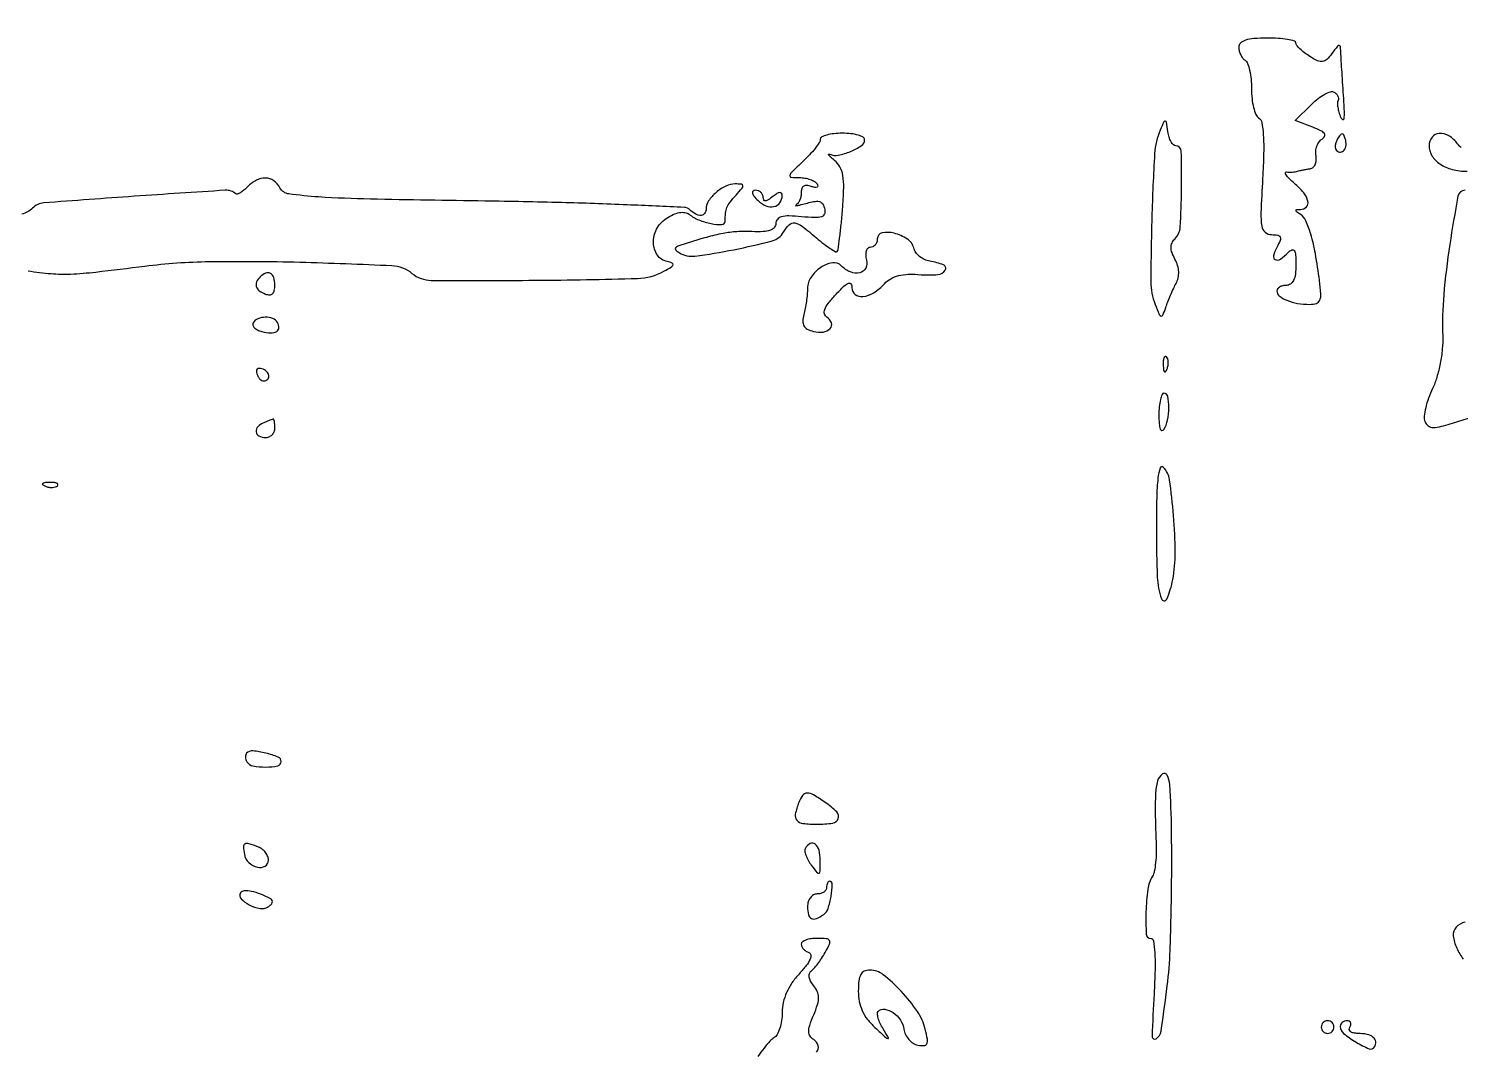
# Model space of a CAD drawing. Extents: x 0 to 4160, y 0 to 3120.
# Drawn here: x 2225.2 to 2450.9, y 1795.5 to 1956.5 of the extents above; entities that cross this region are included whole.
import ezdxf

# ---------------------------------------------------------------- set-up
doc = ezdxf.new("R2010")
doc.units = 0

msp = doc.modelspace()

# ---------------------------------------------------------------- linework, layer by layer
for points in [[(4159.499279, 606.274193, 0.000001), (4159.667734, 974.478125, 0.000057)], [(757.647081, 3119.740147, 0.000002), (520.492565, 3119.487217, 0.4139)], [(1964.75, 0.149832, 0.000016), (2717.930904, 0.232101, 0.000028), (3351.473438, 0.357111)], [(2451.070142, 1937.72615, -0.060892), (2450.488054, 1938.347225, 0.098737), (2449.135112, 1939.58902, 0.155016), (2447.61397, 1939.958319, 0.209292), (2446.464699, 1939.357008, 0.17066), (2446, 1938.035184, 0.140597), (2446.452381, 1936.4582, 0.105393), (2447.714646, 1935.153152, 0.086526), (2449.646039, 1934.291968, 0.06178), (2452, 1934, -0.148195)], [(2225.087807, 1918.291714, 0.018474), (2228.708827, 1917.857823, 0.030775), (2231.778617, 1917.794013, 0.018491), (2235.753281, 1918.103565, 0.002949), (2243.5, 1919.042371, -0.028037), (2253.627322, 1919.756905, -0.010384), (2267.928312, 1919.665554, -0.004828), (2282.440198, 1919.131113, -0.162985), (2285.622588, 1917.898261, 0.173343), (2288.667188, 1916.788796, 0.00359), (2305.082085, 1916.805331, 0.004656), (2321.172876, 1917.086946, 0.12006), (2325.348059, 1918.223551, 0.011772), (2326.498225, 1918.894839, 0.176603), (2326.781657, 1919.253074, 0.403002), (2326.649894, 1919.528345, 0.037606), (2325.85648, 1919.759073, -0.190216), (2324.317882, 1920.77541, -0.148443), (2323.689328, 1922.695519, -0.126747), (2324.203072, 1924.884488, -0.127708), (2325.709698, 1926.545442, -0.035675), (2326.81902, 1927.164088, -0.0638), (2327.811685, 1927.482035, -0.083045), (2328.653452, 1927.496208, -0.129054), (2329.316924, 1927.211335, 0.070623), (2330.859264, 1926.325707, 0.046542), (2332.824128, 1925.745328, 0.05158), (2334.504143, 1925.591806, 0.410721), (2335, 1926.09362, -0.025773), (2335.067422, 1927.400759, -0.072773), (2335.291619, 1928.284842, -0.066543), (2335.772066, 1929.111382, -0.019036), (2336.726247, 1930.25, 0.009442), (2337.664557, 1931.327019, 0.197289), (2337.791554, 1931.725922, 0.363132), (2337.568169, 1931.952635, 0.024039), (2336.583559, 1932, 0.113202), (2335.108119, 1931.66162, 0.064518), (2333.569932, 1930.65441, 0.066165), (2332.389636, 1929.335674, 0.150603), (2332, 1928.071429, -0.154874), (2331.772454, 1927.354431, -0.227869), (2331.204868, 1927.038363, -0.144678), (2330.369042, 1927.231733, -0.063504), (2329.45, 1927.918217, 0.182373), (2328.569638, 1928.298347, 0.001075), (2319.557981, 1928.701214, 0.00429), (2309.211006, 1929.052565, 0.002694), (2297.109085, 1929.294326, -0.001338), (2279.075663, 1929.605646, -0.011107), (2270.900308, 1929.950445, -0.017896), (2266.209494, 1930.421812, -0.235371), (2264.809395, 1931.376109, 0.10859), (2263.811922, 1932.498501, 0.149712), (2262.544247, 1932.933715, 0.131029), (2261.1207, 1932.604781, 0.074574), (2259.690476, 1931.547619, -0.022553), (2259.107171, 1931.014689, -0.035373), (2258.556324, 1930.617693, -0.039333), (2258.10052, 1930.383204, -0.287648), (2257.869048, 1930.421428, 0.19929), (2256.185642, 1930.998798, 0.001609), (2241.838975, 1930.047097, 0.00174), (2227.560597, 1929.003811, 0.179125), (2225.789688, 1928.189688, -0.131632), (2224.096625, 1927.212106, -0.07823)], [(2451.678002, 1931, 0.361604), (2450.549626, 1930.061195, 0.007742), (2449.260521, 1922.433172, 0.016707), (2448.318082, 1914.518662, 0.029952), (2448.153063, 1907.977647, -0.033259), (2448.088325, 1905.94447, -0.0236), (2447.757359, 1903.686098, -0.02383), (2447.224176, 1901.510677, -0.038784), (2446.544846, 1899.735748, 0.025364), (2445.910853, 1898.203639, 0.028666), (2445.464404, 1896.675922, 0.029706), (2445.240304, 1895.351381, 0.119214), (2445.345313, 1894.542512, 0.136297), (2445.866027, 1893.839229, 0.169409), (2446.632095, 1893.579474, 0.066252), (2447.951342, 1893.766773, 0.008436), (2450.70541, 1894.589259, -0.009827), (2456.239602, 1896.225254, -0.007779)], [(2451.681908, 1815.53992, 0.164943), (2450.257436, 1814.748576, 0.214352), (2449.82188, 1813.409435, 0.081767), (2450.359128, 1811.475926, 0.022076), (2450.847983, 1810.533105, 0.030317), (2451.373738, 1809.736032, 0.030757)], [(2349.407268, 1795.044165, 0.260338), (2349.673522, 1796.063794, 0.19317), (2348.968539, 1797.019444, -0.10713), (2348.389928, 1797.577168, -0.148242), (2348.180934, 1798.26251, -0.08167), (2348.342384, 1799.254573, -0.0171), (2348.962118, 1800.908545, 0.021756), (2349.572412, 1802.584644, 0.077979), (2349.742236, 1803.707939, 0.107709), (2349.536477, 1804.62727, 0.064577), (2348.935997, 1805.577119, -0.048395), (2348.474336, 1806.25774, -0.084075), (2348.252689, 1806.901603, -0.115171), (2348.288023, 1807.439872, -0.164417), (2348.564302, 1807.826215, 0.059073), (2349.00741, 1808.232514, 0.016728), (2349.594815, 1808.963013, 0.016607), (2350.207964, 1809.83921, 0.016851), (2350.758474, 1810.75, 0.01833), (2351.452217, 1812.104585, 0.240417), (2351.432958, 1812.651182, 0.251176), (2350.981509, 1812.941521, 0.019842), (2349.508474, 1813, 0.034749), (2348.547684, 1812.933147, 0.052903), (2347.736864, 1812.730729, 0.068974), (2347.179694, 1812.434913, 0.240742), (2347, 1812.083333, 0.116483), (2347.089866, 1811.702821, 0.069495), (2347.354848, 1811.317655, 0.063525), (2347.746143, 1810.986366, 0.063564), (2348.207994, 1810.764002, -0.300065), (2348.509933, 1810.379751, -0.127429), (2348.393575, 1809.703976, -0.060261), (2347.795041, 1808.715318, -0.020731), (2346.707994, 1807.440887, 0.037135), (2345.537864, 1805.974298, 0.045851), (2344.68828, 1804.446709, 0.049028), (2344.173751, 1802.883316, 0.055048), (2344, 1801.309908, -0.037359), (2343.903662, 1800.022347, -0.041326), (2343.616703, 1798.807564, -0.045395), (2343.196931, 1797.829208, -0.131994), (2342.695158, 1797.29969, 0.071269), (2342.056392, 1796.770211, 0.016138), (2341.142253, 1795.693902, 0.016399), (2340.159631, 1794.371479, 0.015267)]]:
    msp.add_lwpolyline(points, format="xyb")
for points in [[(2416, 1953.559017, 0.061875), (2416.074167, 1952.961978, 0.051278), (2416.29375, 1952.359775, 0.053305), (2416.617164, 1951.842344, 0.08825), (2417, 1951.5, -0.169477), (2417.387676, 1951.022024, -0.031768), (2417.70625, 1949.923186, -0.030777), (2417.926732, 1948.531614, -0.023905), (2418, 1947, 0.026979), (2418.083015, 1945.462597, 0.033541), (2418.332153, 1944.05308, 0.035627), (2418.693507, 1942.937414, 0.159525), (2419.130734, 1942.419202, -0.214796), (2419.62621, 1941.685654, -0.026393), (2419.859861, 1939.716816, -0.022338), (2419.918712, 1936.871256, -0.008242), (2419.756282, 1932.860185, 0.004225), (2419.493735, 1927.451694, 0.049355), (2419.617345, 1925.343795, 0.175024), (2420.14767, 1924.381618, 0.182103), (2421.160733, 1924, -0.039539), (2422.142244, 1923.922263, -0.259449), (2422.51653, 1923.628297, -0.200523), (2422.517346, 1923.090868, -0.024284), (2422, 1922, 0.055804), (2421.466811, 1920.664699, 0.370985), (2421.750105, 1920.066177, 0.264593), (2422.550717, 1920.145783, 0.042266), (2423.8, 1921.2, -0.090869), (2424.378955, 1921.599629, -0.380202), (2424.75, 1921.483333, -0.122057), (2424.956, 1920.811465, -0.01365), (2425, 1919.2, -0.029905), (2424.914123, 1917.765462, -0.079857), (2424.632812, 1916.783333, -0.128141), (2424.157933, 1916.211725, -0.156939), (2423.5, 1916, 0.057609), (2422.926285, 1915.933678, 0.076852), (2422.440625, 1915.737678, 0.095748), (2422.115158, 1915.447641, 0.164455), (2422, 1915.106989, 0.232676), (2422.383758, 1914.326973, 0.06773), (2423.57843, 1913.641189, 0.054655), (2425.270135, 1913.160853, 0.041888), (2427.186823, 1913, 0.077017), (2428.242144, 1913.163525, 0.222375), (2428.772534, 1913.652792, 0.114794), (2428.930876, 1914.637159, 0.015223), (2428.719862, 1916.75, 0.010929), (2428.069136, 1921.002565, 0.027069), (2427.357393, 1924.072416, 0.035662), (2426.576614, 1926.190016, 0.146001), (2425.688971, 1927.213388, -0.01691), (2425.122002, 1927.601413, -0.259546), (2425.026901, 1927.809364, -0.359665), (2425.161621, 1927.948442, -0.024642), (2425.75, 1927.984687, 0.200473), (2426.6716, 1928.382999, 0.256752), (2426.909249, 1929.260431, 0.114421), (2426.237622, 1930.59583, 0.042355), (2424.75, 1932.104094, -0.017268), (2423.951892, 1932.836006, -0.046282), (2423.454687, 1933.424386, -0.148112), (2423.345929, 1933.758126, -0.459762), (2423.5, 1933.895965, 0.028289), (2423.937733, 1933.862866, 0.020511), (2424.426563, 1933.873675, 0.020824), (2424.891281, 1933.922541, 0.041881), (2425.25, 1934.006579, -0.021663), (2425.624192, 1934.110347, -0.008549), (2426.146875, 1934.221806, -0.008443), (2426.716468, 1934.32317, -0.010455), (2427.25, 1934.397442, 0.152466), (2427.701036, 1934.598869, 0.10519), (2428.036816, 1935.051202, 0.085998), (2428.204858, 1935.68959, 0.064772), (2428.173205, 1936.415963, -0.068219), (2428.144761, 1937.190968, -0.061986), (2428.322199, 1937.972137, -0.065629), (2428.669137, 1938.641422, -0.102334), (2429.139321, 1939.086105, 0.138612), (2429.531648, 1939.514266, 0.292646), (2429.487176, 1939.944047, 0.113178), (2428.912994, 1940.401658, 0.021048), (2427.66525, 1940.937172), (2424.898268, 1941.989177), (2427.457516, 1944.548425, -0.02996), (2428.511257, 1945.482925, -0.042096), (2429.561064, 1946.172907, -0.048833), (2430.466254, 1946.555318, -0.217251), (2431.024694, 1946.484738, -0.064164), (2431.380821, 1946.195734, -0.07994), (2431.621635, 1945.844776, -0.095235), (2431.713358, 1945.488443, -0.146919), (2431.641444, 1945.180902, 0.138107), (2431.542746, 1944.789448, 0.032721), (2431.605823, 1944.112515, 0.031227), (2431.784665, 1943.31562, 0.026399), (2432.069499, 1942.5, 0.174904), (2432.36633, 1942.171683, 0.515217), (2432.592328, 1942.284239, 0.048658), (2432.65776, 1943.373723, 0.007842), (2432.545097, 1945.5, -0.000581), (2432.406151, 1947.556614, -0.000591), (2432.272814, 1949.601457, -0.000574), (2432.161044, 1951.379305, -0.002448), (2432.10073, 1952.44113, 0.009905), (2432.012779, 1953.666437, 0.361471), (2431.82719, 1953.852106, 0.25684), (2431.545695, 1953.729454, 0.006426), (2430.676583, 1952.572378, -0.039408), (2429.867573, 1951.631433, -0.164932), (2429.206322, 1951.307962, -0.144572), (2428.432115, 1951.432204, -0.028), (2427.176583, 1952.121795, -0.023297), (2426.343188, 1952.697883, -0.030138), (2425.639371, 1953.304889, -0.030875), (2425.132501, 1953.863214, -0.170473), (2425, 1954.240547, 0.339249), (2424.77174, 1954.538248, 0.023841), (2423.678125, 1954.776911, 0.025937), (2422.225076, 1954.945238, 0.015868), (2420.5, 1955, 0.017152), (2418.372782, 1954.927008, 0.060399), (2417.030717, 1954.669945, 0.115956), (2416.27834, 1954.218149, 0.202485)], [(2403.601785, 1940.5, 0.089648), (2402.717885, 1936.820447, 0.007045), (2402.284693, 1926.715741, 0.006821), (2402.131484, 1916.578792, 0.094815), (2402.810827, 1913, 0.006717), (2403.456451, 1911.429757, 0.222319), (2403.753067, 1911.164444, 0.388552), (2404.030501, 1911.298106, 0.013991), (2404.472838, 1912.5, -0.012656), (2404.799316, 1913.394451, -0.007737), (2405.227277, 1914.433328, -0.007753), (2405.683348, 1915.44984, -0.013644), (2406.095855, 1916.273032, 0.066528), (2406.433346, 1917.172494, 0.067354), (2406.520848, 1918.125173, 0.063335), (2406.351243, 1919.11669, 0.048909), (2405.930217, 1920.130391, -0.035626), (2405.468083, 1921.164752, -0.085648), (2405.319948, 1921.987817, -0.110502), (2405.469581, 1922.679942, -0.088322), (2405.907359, 1923.307359, 0.182909), (2406.761026, 1925.200719, 0.012682), (2406.977719, 1931.151057, 0.009918), (2406.924775, 1937.16892, 0.405852), (2406.069551, 1938, -0.202468), (2405.689136, 1938.160629, -0.065485), (2405.315901, 1938.660938, -0.053026), (2405.004614, 1939.388647, -0.03833), (2404.810521, 1940.25, 0.0049), (2404.579273, 1941.731794, 0.309948), (2404.405674, 1941.91236, 0.347575), (2404.193902, 1941.806096, 0.005532)], [(2350, 1939.040469, -0.146092), (2349.845616, 1938.523367, -0.020978), (2349.195189, 1937.616537, -0.02234), (2348.309333, 1936.583476, -0.017406), (2347.260218, 1935.540469, 0.004829), (2345.500541, 1933.876912, 0.147869), (2345.208646, 1933.355321, 0.449444), (2345.421222, 1933.062655, 0.024461), (2346.701201, 1933, -0.041489), (2347.580752, 1932.926891, -0.043643), (2348.420834, 1932.709615, -0.047801), (2349.10476, 1932.391095, -0.122061), (2349.492921, 1932.011454, -0.1144), (2349.606889, 1931.674071, -0.32948), (2349.487528, 1931.474315, -0.155351), (2349.131719, 1931.443138, -0.036408), (2348.551938, 1931.618443, 0.069458), (2347.896443, 1931.770343, 0.158302), (2347.406926, 1931.658315, 0.173353), (2347.104742, 1931.291078, 0.086522), (2347, 1930.690322, -0.045139), (2346.94446, 1930.076366, -0.047017), (2346.779687, 1929.49103, -0.051737), (2346.537755, 1929.016805, -0.122038), (2346.25, 1928.747228, 0.118419), (2346.127826, 1928.634398, 0.595316), (2346.160938, 1928.571495, 0.058921), (2346.461133, 1928.603249, 0.010962), (2347, 1928.737987, -0.012628), (2348.952087, 1929.219179, -0.105331), (2349.857135, 1929.225098, -0.214076), (2350.37978, 1928.847912, -0.076393), (2350.721444, 1927.970634, -0.155995), (2350.656002, 1927.250286, -0.220964), (2350.185916, 1926.824695, -0.085314), (2349.120417, 1926.684737, -0.013868), (2347.030834, 1926.825669, 0.016994), (2345.058808, 1926.946298, 0.071165), (2343.881282, 1926.810305, 0.149439), (2343.245172, 1926.417011, 0.182063), (2343, 1925.766013, -0.179515), (2342.761467, 1925.123041, -0.13357), (2342.129018, 1924.695228, -0.071886), (2341.00351, 1924.483848, -0.021398), (2339.25, 1924.485019, 0.02555), (2336.866579, 1924.466828, 0.032157), (2334.676471, 1924.196046, 0.023119), (2332.039886, 1923.568865, 0.006666), (2328.028025, 1922.358133, 0.032814), (2327.352682, 1922.094612, 0.237985), (2327.14388, 1921.828817, 0.270028), (2327.246346, 1921.528566, 0.04024), (2327.781828, 1921.134838, 0.17296), (2330.217795, 1920.612971, 0.016243), (2336.354132, 1921.628257, 0.015193), (2342.434214, 1923.031591, 0.203588), (2344.205962, 1924.403549, -0.069945), (2345.095905, 1925.574533, -0.24321), (2345.97492, 1925.850407, -0.121144), (2347.147285, 1925.335049, -0.013751), (2349.411524, 1923.493636, 0.011986), (2350.552758, 1922.558809, 0.01948), (2351.569967, 1921.82742, 0.014194), (2352.412192, 1921.304032, 0.340583), (2352.670891, 1921.337558, 0.163319), (2352.823651, 1921.644632, 0.003119), (2353.060398, 1923.433188, 0.007215), (2353.295572, 1925.544396, 0.004727), (2353.50841, 1927.983158, 0.011051), (2353.696049, 1931.360797, 0.048755), (2353.568629, 1933.347836, 0.085279), (2353.111204, 1934.676272, 0.09589), (2352.249043, 1935.714615, -0.010699), (2351.63307, 1936.241965, -0.046846), (2351.307531, 1936.592997, -0.492182), (2351.33455, 1936.694304, -0.208928), (2351.5, 1936.691571, 0.157085), (2352.834441, 1936.534962, 0.049439), (2354.781849, 1937.123727, 0.048951), (2356.505376, 1938.043519, 0.250754), (2357, 1938.967776, 0.273144), (2356.76517, 1939.365571, 0.054415), (2355.971875, 1939.696784, 0.043821), (2354.841053, 1939.925078, 0.027912), (2353.5, 1940, 0.025914), (2352.158817, 1939.930443, 0.041009), (2351.028125, 1939.718138, 0.049616), (2350.228406, 1939.410962, 0.283476)], [(2431.582949, 1939.134215, 0.052326), (2431.327923, 1938.604943, 0.061761), (2431.20609, 1938.06291, 0.07231), (2431.228156, 1937.59012, 0.149701), (2431.399864, 1937.266802, 0.208213), (2432.031223, 1937.018401, 0.228122), (2432.610436, 1937.323111, 0.143258), (2432.913564, 1938.144952, 0.097944), (2432.787251, 1939.138246, 0.033951), (2432.536207, 1939.749629, 0.286646), (2432.294341, 1939.899578, 0.233206), (2432.012891, 1939.759582, 0.024362)], [(2340.189753, 1929.381676, 0.09803), (2341.431004, 1928.550658, 0.1515), (2342.706165, 1928.43068, 0.18903), (2343.636878, 1929.041186, 0.155381), (2344, 1930.181462, 0.167546), (2343.882868, 1930.521202, 0.26259), (2343.604707, 1930.636582, 0.113412), (2343.139779, 1930.468844, 0.030163), (2342.5, 1930, -0.024942), (2341.808783, 1929.48229, -0.128583), (2341.361364, 1929.325424, -0.300026), (2341.101643, 1929.467821, -0.122183), (2341, 1929.877555, 0.107367), (2340.906969, 1930.3058, 0.099539), (2340.643304, 1930.670282, 0.095782), (2340.249281, 1930.914651, 0.09129), (2339.785714, 1931, 0.160267), (2339.4049, 1930.874719, 0.303811), (2339.300214, 1930.583631, 0.111038), (2339.548969, 1930.088828, 0.024603)], [(2359, 1923.361328, -0.08059), (2358.915643, 1922.841355, -0.091581), (2358.67199, 1922.39989, -0.100732), (2358.309252, 1922.104729, -0.121151), (2357.883369, 1922, 0.197013), (2357.496045, 1921.841221, 0.126717), (2357.242791, 1921.419321, 0.086529), (2357.167727, 1920.774564, 0.049804), (2357.289749, 1920, -0.17943), (2357.162213, 1918.719916, -0.226062), (2356.241031, 1917.98746, -0.156686), (2354.768197, 1918.111072, -0.098017), (2353.317898, 1919.082102, 0.237744), (2351.915691, 1919.544566, 0.110985), (2350.083684, 1918.835455, 0.096782), (2348.541322, 1917.299443, 0.147992), (2347.986345, 1915.509453, -0.021399), (2347.9406, 1914.587677, -0.011892), (2347.810156, 1913.469793, -0.011844), (2347.62403, 1912.342503, -0.01873), (2347.405727, 1911.387714, 0.055381), (2347.24785, 1910.354171, 0.140571), (2347.42549, 1909.623141, 0.142654), (2347.961164, 1909.104016, 0.057698), (2348.918386, 1908.731594, 0.095617), (2350.450387, 1908.631683, 0.173101), (2351.558159, 1909.192078, 0.281426), (2351.751458, 1910.09458, 0.171542), (2351.045937, 1910.971609, -0.196205), (2350.6678, 1911.490523, -0.154337), (2350.712698, 1912.190974, -0.074468), (2351.264684, 1913.157433, -0.019957), (2352.417822, 1914.505829, -0.011366), (2353.742022, 1915.871067, -0.09438), (2354.455793, 1916.34869, -0.381408), (2354.837604, 1916.219088, -0.129417), (2355, 1915.602186, 0.233843), (2355.518877, 1914.553399, 0.197312), (2356.726936, 1914.229033, 0.11058), (2358.43965, 1914.849506, 0.064363), (2360.1243, 1916.258076, -0.076106), (2361.1164, 1917.048943, -0.06969), (2362.329456, 1917.536178, -0.054791), (2363.876537, 1917.743646, -0.025699), (2365.897677, 1917.687945, 0.04078), (2368.534868, 1917.694734, 0.231677), (2369.70498, 1918.395194, 0.475096), (2369.436235, 1919.231318, 0.056531), (2367.273609, 1919.806193, -0.074431), (2366.447111, 1920.057753, -0.062225), (2365.673413, 1920.551855, -0.064075), (2365.06689, 1921.202658, -0.091867), (2364.732572, 1921.914643, 0.184944), (2363.734135, 1923.308666, 0.084275), (2361.651405, 1924.227173, 0.111684), (2359.748229, 1924.274296, 0.357428)], [(2261.666667, 1917.333333, 0.09007), (2261.123303, 1916.548808, 0.183515), (2261.076732, 1915.811721, 0.161077), (2261.539959, 1915.161905, 0.066516), (2262.5, 1914.638374, 0.086117), (2263.163102, 1914.507681, 0.195231), (2263.632608, 1914.68592, 0.155809), (2263.9132, 1915.183769, 0.051069), (2264, 1916.031385, 0.070834), (2263.828429, 1917.236388, 0.197246), (2263.306314, 1917.892232, 0.233205), (2262.546675, 1917.930799, 0.094758)], [(2260.570264, 1910.11369, 0.210953), (2260.517936, 1909.736258, 0.126776), (2260.750589, 1909.339411, 0.084555), (2261.253741, 1908.980486, 0.048825), (2261.953343, 1908.722452, 0.049836), (2263.352437, 1908.502135, 0.145802), (2264.292756, 1908.725246, 0.262658), (2264.639755, 1909.311337, 0.1446), (2264.413797, 1910.13948, 0.164245), (2263.664326, 1910.760113, 0.093462), (2262.494199, 1910.972644, 0.09309), (2261.322835, 1910.744505, 0.16118)], [(2404.078947, 1903.416667, 0.018894), (2404.137993, 1902.670344, 0.168741), (2404.279315, 1902.37858, 0.470617), (2404.461564, 1902.395823, 0.054073), (2404.683114, 1902.8125, 0.051402), (2404.839148, 1903.359369, 0.05415), (2404.876576, 1903.916927, 0.060344), (2404.797407, 1904.402231, 0.126455), (2404.604167, 1904.729167, 0.296942), (2404.385309, 1904.77538, 0.208169), (2404.200665, 1904.592839, 0.077125), (2404.089945, 1904.112848, 0.028489)], [(2261.15, 1902.05, 0.053161), (2261.35683, 1901.596593, 0.062883), (2261.645469, 1901.224531, 0.073742), (2261.968009, 1900.985296, 0.149613), (2262.275, 1900.925, 0.175736), (2262.869758, 1901.213035, 0.239194), (2263.044314, 1901.772743, 0.167686), (2262.694791, 1902.413248, 0.104687), (2261.95, 1902.85, 0.089632), (2261.522225, 1902.911576, 0.189618), (2261.22, 1902.78, 0.189618), (2261.088424, 1902.477775, 0.089632)], [(2403.4, 1895.51459, 0.017606), (2403.447524, 1894.165388, 0.066383), (2403.617671, 1893.338726, 0.282343), (2403.881198, 1893.123488, 0.292823), (2404.184687, 1893.26459, 0.094246), (2404.768752, 1894.735696, 0.046867), (2404.962417, 1896.739773, 0.047646), (2404.798631, 1898.504404, 0.360227), (2404.2, 1899, 0.306633), (2403.889502, 1898.78982, 0.038782), (2403.635, 1897.976161, 0.03478), (2403.457848, 1896.850437, 0.021642)], [(2262.25, 1894.337719, 0.104915), (2261.317707, 1893.709989, 0.222484), (2261.040943, 1892.905392, 0.250307), (2261.486727, 1892.249679, 0.121389), (2262.5, 1892, 0.099038), (2263.072457, 1892.114514, 0.097945), (2263.559375, 1892.440625, 0.097945), (2263.885486, 1892.927543, 0.099038), (2264, 1893.5, 0.015709), (2263.982098, 1894.069675, 0.027836), (2263.926562, 1894.536184, 0.029314), (2263.84757, 1894.869414, 0.41847), (2263.75, 1894.921053, 0.01488), (2263.592253, 1894.866025, 0.001374), (2263.20625, 1894.717133, 0.001771), (2262.746967, 1894.536647, 0.001388)], [(2403, 1877.2, 0.010219), (2403.147276, 1869.994507, 0.071793), (2403.788726, 1866.551889, 0.686241), (2404.642233, 1866.517408, 0.055774), (2405.58392, 1869.595641, 0.047922), (2405.966854, 1873.85442, 0.019284), (2405.70575, 1879.697159, 0.013796), (2405.077372, 1885.344508, 0.163174), (2404.107748, 1887.292252, 0.556949), (2403.590432, 1887.170621, 0.053606), (2403.25, 1885.622348, 0.022497), (2403.051717, 1882.544725, 0.004838)], [(2227.8125, 1884.316886, 0.051402), (2228.359369, 1884.160852, 0.05415), (2228.916927, 1884.123424, 0.060344), (2229.402231, 1884.202593, 0.126455), (2229.729167, 1884.395833, 0.296942), (2229.77538, 1884.614691, 0.208169), (2229.592839, 1884.799335, 0.077125), (2229.112848, 1884.910055, 0.028489), (2228.416667, 1884.921053, 0.018894), (2227.670344, 1884.862007, 0.168741), (2227.37858, 1884.720685, 0.470617), (2227.395823, 1884.538436, 0.054073)], [(2259.550689, 1842.217355, 0.12711), (2259.400878, 1841.963148, 0.076609), (2259.356391, 1841.614055, 0.068323), (2259.419958, 1841.226573, 0.06372), (2259.586203, 1840.86052, 0.210864), (2260.543481, 1840.203383, 0.04758), (2262.556024, 1840.020024, 0.04969), (2264.457134, 1840.217552, 0.35598), (2265, 1840.883423, 0.307436), (2264.520217, 1841.589968, 0.03443), (2262.57019, 1842.212255, 0.035286), (2260.518947, 1842.563363, 0.22477)], [(2402.865704, 1835.75, 0.008957), (2402.829599, 1834.206422, 0.004263), (2402.835666, 1832.219231, 0.004224), (2402.877274, 1830.141768, 0.005984), (2402.952033, 1828.294192, -0.018494), (2402.97832, 1826.590117, -0.020535), (2402.875326, 1824.947609, -0.020387), (2402.674115, 1823.564431, -0.092348), (2402.381089, 1822.807598, 0.10555), (2401.644618, 1820.746974, 0.026437), (2401.35738, 1817.167357, 0.020147), (2401.403075, 1813.67412, 0.398667), (2402.114169, 1813, -0.37264), (2402.546056, 1812.62622, -0.021093), (2402.740056, 1810.727449, -0.020924), (2402.78851, 1808.005148, -0.008191), (2402.636625, 1804.25, 0.005588), (2402.330089, 1797.536828, 0.595756), (2402.961603, 1797.16625, 0.224167), (2403.73929, 1798.338283, 0.004597), (2404.717545, 1805.508485, 0.02288), (2405.171075, 1811.119641, 0.005595), (2405.390961, 1820.391829, 0.006018), (2405.395607, 1829.979771, 0.013515), (2405.114981, 1837.25, 0.098845), (2404.718568, 1838.724367, 0.452354), (2403.965364, 1838.925921, 0.182994), (2403.179547, 1837.826737, 0.054399)], [(2346.606989, 1834.418213, 0.040648), (2346.070472, 1832.587998, 0.230527), (2346.313994, 1831.631232, 0.191632), (2347.265054, 1831.124253, 0.027776), (2349.5, 1831, 0.036083), (2351.972335, 1831.178651, 0.274407), (2352.84381, 1831.883235, 0.29719), (2352.606739, 1832.931142, 0.039907), (2350.777494, 1834.443296, 0.018889), (2348.938765, 1835.630282, 0.136203), (2347.930711, 1835.903552, 0.237096), (2347.220585, 1835.541393, 0.066896)], [(2259.188159, 1826.261484, 0.154129), (2259.889203, 1824.966267, 0.132421), (2261.249665, 1824.213245, 0.194368), (2262.462391, 1824.386283, 0.267393), (2263, 1825.319687, 0.096465), (2262.882001, 1825.925611, 0.066862), (2262.53535, 1826.533589, 0.06433), (2262.022911, 1827.05138, 0.07406), (2261.418213, 1827.393011, 0.015367), (2259.881505, 1827.929136, 0.19608), (2259.285021, 1827.879932, 0.298777), (2259.038595, 1827.450116, 0.032552)], [(2347.647693, 1827.238972, 0.177626), (2347.561116, 1826.816199, 0.046728), (2347.73009, 1826.134528, 0.04143), (2348.082972, 1825.342596, 0.032355), (2348.588676, 1824.547842, 0.008568), (2349.504229, 1823.339751, 0.364941), (2349.798193, 1823.278535, 0.269327), (2349.979246, 1823.573779, 0.005981), (2350, 1825.30887, 0.059443), (2349.809515, 1826.90545, 0.162965), (2349.213553, 1827.854797, 0.293379), (2348.429148, 1827.946502, 0.141652)], [(2351, 1821, -0.148195), (2350.884432, 1820.618646, -0.098894), (2350.559375, 1820.29375, -0.082425), (2350.073457, 1820.074694, -0.064853), (2349.5, 1820, 0.130775), (2348.924246, 1819.846791, 0.10214), (2348.4375, 1819.416667, 0.08892), (2348.111864, 1818.769411, 0.072314), (2348, 1818, 0.055647), (2348.142187, 1816.726389, 0.22814), (2348.612272, 1816.134209, 0.217907), (2349.386901, 1816.117066, 0.051158), (2350.547976, 1816.765313, 0.163838), (2351.228973, 1817.690402, 0.035364), (2351.706265, 1819.648549, 0.034752), (2351.893085, 1821.531165, 0.422861), (2351.437851, 1822, 0.212088), (2351.270402, 1821.925627, 0.080707), (2351.128619, 1821.70625, 0.06142), (2351.032107, 1821.382856, 0.041858)], [(2258.596708, 1820.156477, 0.339785), (2258.690227, 1819.238435, 0.087169), (2259.967595, 1818.286805, 0.073591), (2261.675704, 1817.721754, 0.183553), (2262.94624, 1817.966774, 0.057449), (2263.369603, 1818.301048, 0.118376), (2263.589586, 1818.658227, 0.180908), (2263.576308, 1818.977412, 0.168775), (2263.356763, 1819.220808, 0.030782), (2261.77649, 1819.966566, 0.046357), (2260.316454, 1820.39708, 0.05753), (2259.167477, 1820.488222, 0.250407)], [(2356, 1804.674314, 0.0482), (2356.158785, 1803.031001, 0.059204), (2356.630054, 1801.564446, 0.057488), (2357.445723, 1800.216089, 0.041888), (2358.631445, 1798.924314, 0.001567), (2360.366823, 1797.335562, 0.143255), (2360.673912, 1797.185851, 0.63747), (2360.756082, 1797.30473, 0.00428), (2359.9193, 1798.704522, -0.028466), (2359.446311, 1799.590353, -0.040318), (2359.137538, 1800.428614, -0.04612), (2359.012593, 1801.114621, -0.221883), (2359.144727, 1801.47806, -0.238472), (2360.163052, 1801.812359, -0.11416), (2361.47632, 1801.290353, -0.093196), (2362.636652, 1800.115708, -0.113294), (2363.191529, 1798.675664, 0.076784), (2363.450426, 1797.824966, 0.06716), (2363.962592, 1797.048015, 0.069634), (2364.640296, 1796.459806, 0.09713), (2365.383252, 1796.16123, 0.056439), (2366.361066, 1796.087055, 0.279694), (2366.802445, 1796.37781, 0.155141), (2366.896505, 1797.070192, 0.017234), (2366.564078, 1798.651014, 0.088569), (2365.312391, 1801.465904, 0.039474), (2362.770886, 1804.647661, 0.037635), (2359.917133, 1807.267361, 0.168423), (2357.803833, 1808, 0.108351), (2356.942997, 1807.811238, 0.161916), (2356.385599, 1807.289081, 0.098809), (2356.084659, 1806.316251, 0.025763)], [(2429, 1799, 0.099038), (2429.076342, 1798.618362, 0.097945), (2429.29375, 1798.29375, 0.097945), (2429.618362, 1798.076342, 0.099038), (2430, 1798, 0.099038), (2430.381638, 1798.076342, 0.097945), (2430.70625, 1798.29375, 0.097945), (2430.923658, 1798.618362, 0.099038), (2431, 1799, 0.099038), (2430.923658, 1799.381638, 0.097945), (2430.70625, 1799.70625, 0.097945), (2430.381638, 1799.923658, 0.099038), (2430, 1800, 0.099038), (2429.618362, 1799.923658, 0.097945), (2429.29375, 1799.70625, 0.097945), (2429.076342, 1799.381638, 0.099038)], [(2432, 1799.11501, 0.224022), (2432.520512, 1798.011569, 0.037535), (2434.484305, 1796.62664, 0.037728), (2436.556049, 1795.590441, 0.366609), (2437.420666, 1795.871635, 0.17148), (2437.598042, 1796.688129, 0.194322), (2437.209086, 1797.384142, 0.118367), (2436.223563, 1797.850153, 0.051561), (2434.774316, 1798, -0.052649), (2434.093189, 1798.07192, -0.114234), (2433.619391, 1798.29375, -0.187549), (2433.4253, 1798.621513, -0.181305), (2433.5, 1799, 0.082592), (2433.656512, 1799.3821, 0.161196), (2433.6254, 1799.70625, 0.182303), (2433.413961, 1799.921712, 0.108972), (2433.059017, 1800, 0.082175), (2432.654548, 1799.933074, 0.092299), (2432.311086, 1799.740034, 0.10065), (2432.08143, 1799.452559, 0.118913)]]:
    msp.add_lwpolyline(points, format="xyb", close=True)

doc.saveas('drawing.dxf')
